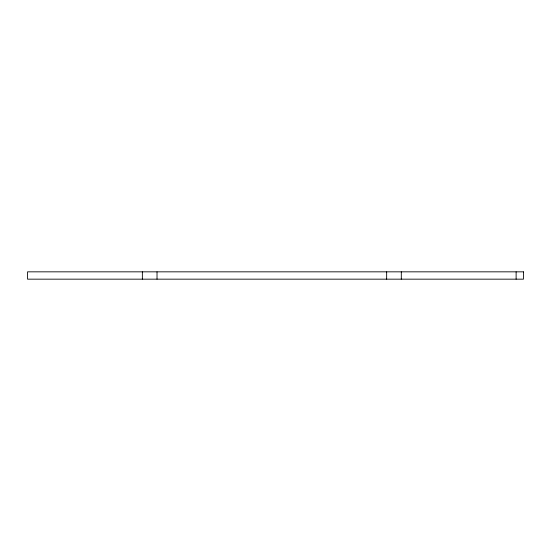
<?xml version="1.0" encoding="UTF-8"?>
<svg xmlns="http://www.w3.org/2000/svg" width="551" height="551" viewBox="0 0 551 551"><rect width="100%" height="100%" fill="white"/><g stroke="black" fill="none" stroke-linecap="round" stroke-linejoin="round"><path stroke-width="0.83" d="M516.122 271.836L516.122 279.164M401.307 271.836L401.307 279.164M386.65 271.836L386.65 279.164M157.021 271.836L157.021 279.164M142.365 271.836L142.365 279.164M523.45 271.836L27.55 271.836L27.55 279.164L523.45 279.164L523.45 271.836"/></g></svg>
